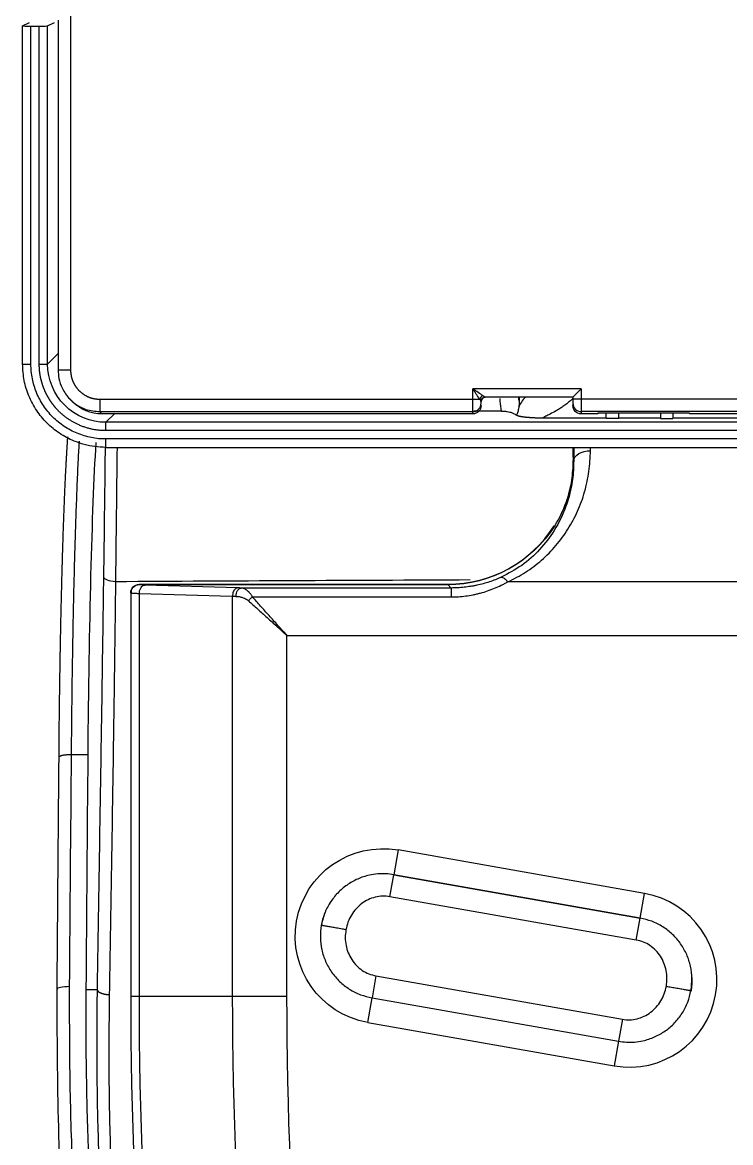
# Model space of a CAD drawing. Header units: millimetres. Extents: x 22 to 2359, y 6 to 1660.
# Drawn here: x 1643.5 to 1728.4, y 1192.6 to 1327 of the extents above; entities that cross this region are included whole.
import ezdxf

# ---------------------------------------------------------------- set-up
doc = ezdxf.new("R2010")
doc.units = ezdxf.units.MM
doc.layers.add('1LINE', color=7, linetype='CONTINUOUS')

msp = doc.modelspace()

# ---------------------------------------------------------------- linework, layer by layer
at = {"layer": '1LINE'}
for p, q in [((1649.24, 1328.24), (1649.24, 1285.29)), ((1643.49, 1326.55), (1644.33, 1326.97)), ((1644.49, 1286), (1644.49, 1326.53)), ((1644.49, 1326.53), (1645.49, 1326.53)), ((1645.49, 1286), (1645.49, 1326.53)), ((1646.49, 1326.55), (1647.33, 1326.97)), ((1646.49, 1286), (1646.49, 1326.55)), ((1647.74, 1327.24), (1647.74, 1285.29)), ((1646.49, 1286), (1647.74, 1287.25)), ((1647.74, 1285.29), (1649.24, 1285.29)), ((1710.45, 1283.02), (1697.45, 1283.02)), ((1697.45, 1281.79), (1697.45, 1283.02)), ((1710.45, 1283.02), (1709.45, 1282.02)), ((1710.45, 1283.02), (1710.45, 1281.79)), ((1649.2, 1281.75), (1649.48, 1281.48)), ((1652.74, 1281.79), (1697.45, 1281.79)), ((1652.74, 1281.79), (1652.74, 1280.29)), ((1697.45, 1280.29), (1697.45, 1281.79)), ((1697.45, 1281.79), (1698.27, 1281.79)), ((1709.45, 1282.02), (1698.95, 1282.02)), ((1703.01, 1282.02), (1703.01, 1281.58)), ((1709.45, 1282.02), (1709.45, 1281.79)), ((1709.45, 1281.79), (1709.45, 1281.29)), ((1710.45, 1281.79), (1709.45, 1281.79)), ((1732.05, 1281.79), (1710.45, 1281.79)), ((1710.45, 1281.79), (1710.45, 1280.29)), ((1652.74, 1280.29), (1697.45, 1280.29)), ((1653.01, 1280.02), (1652.74, 1280.29)), ((1697.45, 1280.02), (1697.45, 1280.29)), ((1709.45, 1281.29), (1709.45, 1281.02)), ((1732.05, 1280.29), (1710.45, 1280.29)), ((1710.45, 1280.29), (1710.45, 1280.02)), ((1697.45, 1280.02), (1653.01, 1280.02)), ((1653.48, 1279.01), (1654.49, 1280.02)), ((1732.45, 1279.01), (1653.48, 1279.01)), ((1713.45, 1279.49), (1705.82, 1279.49)), ((1712.45, 1280.02), (1710.45, 1280.02)), ((1712.45, 1280.09), (1712.45, 1280.02)), ((1713.45, 1279.48), (1713.45, 1280.1)), ((1722.45, 1280.1), (1713.45, 1280.1)), ((1714.95, 1279.48), (1713.45, 1279.48)), ((1714.95, 1279.48), (1714.95, 1280.1)), ((1719.95, 1279.49), (1714.95, 1279.49)), ((1719.95, 1280.1), (1719.95, 1279.48)), ((1719.95, 1279.48), (1721.45, 1279.48)), ((1721.45, 1280.1), (1721.45, 1279.48)), ((1732.45, 1279.49), (1721.45, 1279.49)), ((1723.45, 1280.09), (1723.45, 1280.03)), ((1731.55, 1280.03), (1723.45, 1280.03)), ((1732.45, 1278.01), (1653.48, 1278.01)), ((1732.45, 1277.01), (1653.48, 1277.01)), ((1653.48, 1276.01), (1732.45, 1276.01)), ((1709.48, 1274.84), (1709.48, 1276.01)), ((1709.5, 1276.01), (1709.5, 1274.44)), ((1709.55, 1276.01), (1709.55, 1274.38)), ((1711.55, 1275.61), (1711.55, 1276.01)), ((1709.48, 1274.84), (1709.48, 1274.57)), ((1709.55, 1274.38), (1709.5, 1274.44)), ((1657.45, 1259.57), (1694.33, 1259.57)), ((1694.45, 1259.55), (1657.45, 1259.55)), ((1657.45, 1259.55), (1657.45, 1259.55)), ((1669.29, 1259.16), (1658.14, 1259.49)), ((1694.85, 1259.14), (1669.69, 1259.14)), ((1694.45, 1259.55), (1694.85, 1259.14)), ((1772.22, 1259.88), (1701.65, 1259.88)), ((1656.45, 1258.57), (1656.45, 1258.55)), ((1656.45, 1258.55), (1656.45, 1210.16)), ((1656.45, 1258.55), (1656.45, 1258.55)), ((1657.49, 1210.16), (1657.49, 1258.49)), ((1657.49, 1258.49), (1668.63, 1258.16)), ((1668.63, 1258.16), (1668.63, 1210.16)), ((1671.03, 1258.07), (1694.85, 1258.07)), ((1675.18, 1210.16), (1675.18, 1253.45)), ((1675.18, 1253.45), (1772.22, 1253.45)), ((1649.35, 1239.18), (1651.3, 1239.18)), ((1688.5, 1227.72), (1687.98, 1224.76)), ((1718.05, 1222.51), (1688.5, 1227.72)), ((1687.52, 1222.12), (1687.98, 1224.76)), ((1717.53, 1219.55), (1687.98, 1224.76)), ((1687.98, 1224.76), (1717.53, 1219.55)), ((1717.53, 1219.55), (1718.05, 1222.51)), ((1717.06, 1216.91), (1687.52, 1222.12)), ((1717.06, 1216.91), (1717.53, 1219.55)), ((1685.84, 1212.63), (1685.38, 1209.99)), ((1685.84, 1212.63), (1715.39, 1207.42)), ((1651.08, 1211.01), (1652.42, 1211.01)), ((1657.49, 1210.16), (1656.45, 1210.16)), ((1668.63, 1210.16), (1657.49, 1210.16)), ((1675.18, 1210.16), (1668.63, 1210.16)), ((1684.86, 1207.03), (1685.38, 1209.99)), ((1685.38, 1209.99), (1714.92, 1204.78)), ((1685.38, 1209.99), (1714.92, 1204.78)), ((1684.86, 1207.03), (1714.4, 1201.83)), ((1715.39, 1207.42), (1714.92, 1204.78)), ((1714.92, 1204.78), (1714.4, 1201.83))]:
    msp.add_line(p, q, dxfattribs=at)
for centre, radius, start, end in [((1694.48, 1274.57), 15, 269.9181, 327.9697), ((1716.22, 1212.17), 10.5, 260, 80), ((1686.68, 1217.38), 7.5, 157.8922, 170.9), ((2151.45, 1210.16), 495, 180, 199.5201), ((2151.45, 1210.16), 482.82, 180, 199.5201)]:
    msp.add_arc(centre, radius, start, end, dxfattribs=at)
at = {"layer": '1LINE', "extrusion": (0, 0, -1)}
for centre, radius, start, end in [((-1686.68, 1217.38), 10.5, 280, 100), ((-1716.22, 1212.17), 7.5, 177.8894, 190.9), ((-2151.45, 1210.16), 493.96, 340.4799, 0), ((-2151.45, 1210.16), 476.27, 340.4799, 0)]:
    msp.add_arc(centre, radius, start, end, dxfattribs=at)
at = {"layer": '1LINE'}
for centre, major_axis, ratio, start_param, end_param in [((1644.49, 1326.55), (-1, 0), 0.017455, 0.001093, 1.570796), ((1645.49, 1326.55), (-1, 0), 0.017455, 1.570796, 3.106686), ((1697.45, 1281.29), (-1, 0), 0.999848, 1.570796, 3.141593), ((1710.45, 1281.29), (1, 0), 0.999848, 3.141593, 4.712389), ((1713.45, 1280.09), (-1, 0), 0.017455, 4.712389, 6.283185), ((1722.45, 1280.09), (-1, 0), 0.017455, 3.141593, 4.712389), ((1653.34, 1225.17), (0, -60), 0.034921, 3.683168, 4.4767), ((1694.28, 1274.91), (6.17, -14.51), 0.958591, 1.000642, 1.152972), ((1654.69, 1260.48), (1.5, -0.02), 0.368089, 3.179136, 4.680122), ((1669.29, 1258.16), (0.03, 1), 0.654759, 0.04619, 1.59061), ((1694.31, 1274.58), (10.77, -10.47), 0.998747, 5.483976, 5.492194), ((1698.79, 912.25), (0, 1399.24), 0.034899, 1.334968, 1.355624), ((1649.13, 1211.01), (-1.5, 0.01), 0.213615, 4.71402, 6.318917)]:
    msp.add_ellipse(centre, major_axis=major_axis, ratio=ratio, start_param=start_param, end_param=end_param, dxfattribs=at)
at = {"layer": '1LINE', "extrusion": (0, 0, -1)}
for centre, major_axis, ratio, start_param, end_param in [((1653.01, 1285.02), (-3.54, 3.54), 0.999695, 3.926839, 4.712389), ((1697.45, 1281.02), (0, 1), 0.999848, 1.570796, 3.141593), ((1694.43, 1274.76), (10.6, -10.92), 0.998818, 6.048564, 7.053125), ((1657.45, 1258.57), (-0.708, 0.708), 0.998783, 5.498396, 7.067974)]:
    msp.add_ellipse(centre, major_axis=major_axis, ratio=ratio, start_param=start_param, end_param=end_param, dxfattribs=at)
at = {"layer": '1LINE', "extrusion": (7.49855e-33, 6.12303e-17, -1)}
for centre, ratio, start_param, end_param in [((1710.45, 1281.02), 0.999848, 0, 1.570796), ((1657.45, 1258.55), 0.999391, 1.570097, 3.141593)]:
    msp.add_ellipse(centre, major_axis=(0, -1), ratio=ratio, start_param=start_param, end_param=end_param, dxfattribs=at)
at = {"layer": '1LINE'}
for points, degree in [([(1643.49, 1286), (1643.49, 1326.55)], 1), ([(1643.49, 1286), (1643.47, 1286), (1643.95, 1286), (1644.49, 1286)], 3), ([(1645.49, 1286), (1646, 1286), (1646.47, 1286), (1646.49, 1286)], 3), ([(1698.68, 1282.2), (1698.35, 1282.42), (1697.89, 1282.72), (1697.45, 1283.02)], 3), ([(1698.68, 1282.2), (1698.52, 1282.14), (1698.33, 1281.96), (1698.27, 1281.79)], 3), ([(1698.95, 1282.02), (1698.69, 1282.02), (1698.45, 1281.78), (1698.45, 1281.51)], 3), ([(1698.95, 1282.02), (1698.94, 1282.01), (1698.84, 1282.09), (1698.68, 1282.2)], 3), ([(1698.95, 1282.02), (1698.95, 1282.02), (1698.95, 1282.02), (1698.95, 1282.02)], 3), ([(1703.01, 1281.58), (1702.99, 1281.69), (1702.98, 1281.8), (1702.96, 1281.93)], 3), ([(1703.77, 1282.03), (1703.39, 1281.64), (1703.12, 1281.22), (1702.97, 1280.78)], 3), ([(1703.05, 1282.02), (1703.03, 1281.87), (1703.01, 1281.72), (1703.01, 1281.58)], 3), ([(1700.9, 1280.36), (1697.57, 1280.36)], 1), ([(1703.01, 1281.58), (1703.02, 1281.31), (1703.01, 1281.04), (1702.97, 1280.78)], 3), ([(1701.65, 1259.88), (1702.02, 1260.05), (1702.74, 1260.41), (1703.78, 1261.02), (1704.78, 1261.72), (1705.72, 1262.48), (1706.6, 1263.32), (1707.43, 1264.22), (1708.19, 1265.17), (1708.88, 1266.19), (1709.49, 1267.25), (1710.03, 1268.36), (1710.5, 1269.5), (1710.88, 1270.68), (1711.18, 1271.89), (1711.39, 1273.12), (1711.52, 1274.36), (1711.55, 1275.19), (1711.55, 1275.61)], 3), ([(1707.28, 1266.6), (1708.42, 1268.4), (1709.08, 1270.44), (1709.32, 1272.06)], 3), ([(1654.63, 1259.93), (1668.8, 1260.01), (1682.97, 1260.08), (1697.15, 1260.14)], 3), ([(1656.45, 1258.55), (1656.45, 1259.07), (1656.93, 1259.55), (1657.45, 1259.55)], 3), ([(1656.57, 1259.01), (1656.46, 1258.8), (1656.52, 1258.52)], 2), ([(1658.14, 1259.49), (1658.09, 1259.49), (1657.99, 1259.5), (1657.85, 1259.5), (1657.73, 1259.51), (1657.63, 1259.52), (1657.55, 1259.52), (1657.49, 1259.53), (1657.46, 1259.54), (1657.45, 1259.54), (1657.45, 1259.55)], 3), ([(1669.69, 1259.14), (1669.56, 1259.15), (1669.42, 1259.15), (1669.29, 1259.16)], 3), ([(1647.63, 1211.01), (1647.74, 1224.95), (1647.86, 1238.83)], 2), ([(1649.13, 1211.33), (1649.2, 1220.64), (1649.28, 1229.92), (1649.35, 1239.18)], 3)]:
    msp.add_open_spline(points, degree=degree, dxfattribs=at)
for points, degree, knots in [([(1653.48, 1276.01), (1653.03, 1276.02), (1652.15, 1276.06), (1650.87, 1276.33), (1649.43, 1276.82), (1647.89, 1277.64), (1646.37, 1278.89), (1645.12, 1280.41), (1644.2, 1282.14), (1643.6, 1284.02), (1643.53, 1285.33), (1643.49, 1286)], 3, [0, 0, 0, 0, 0.085761, 0.169113, 0.250058, 0.375931, 0.500119, 0.624305, 0.750175, 0.87237, 1, 1, 1, 1]), ([(1653.48, 1277.01), (1653.19, 1277.01), (1652.6, 1277.03), (1651.73, 1277.16), (1650.87, 1277.38), (1650.04, 1277.68), (1649.24, 1278.05), (1648.23, 1278.66), (1647.08, 1279.6), (1646.14, 1280.75), (1645.53, 1281.76), (1645.16, 1282.56), (1644.86, 1283.39), (1644.65, 1284.24), (1644.51, 1285.12), (1644.5, 1285.7), (1644.49, 1286)], 3, [0, 0, 0, 0, 0.062879, 0.124911, 0.186975, 0.249501, 0.312251, 0.37497, 0.500049, 0.62513, 0.687848, 0.750596, 0.813114, 0.875158, 0.93716, 1, 1, 1, 1]), ([(1653.48, 1278.01), (1651.83, 1278.01), (1650.3, 1278.67), (1648.88, 1279.29), (1647.8, 1280.37), (1647.28, 1280.9), (1646.87, 1281.51), (1646.44, 1282.14), (1646.14, 1282.84), (1645.83, 1283.57), (1645.66, 1284.34), (1645.49, 1285.16), (1645.49, 1286)], 2, [0, 0, 0, 0.25, 0.25, 0.5, 0.5, 0.625, 0.625, 0.75, 0.75, 0.875, 0.875, 1, 1, 1]), ([(1653.48, 1279.01), (1651.65, 1279), (1649.83, 1279.76), (1647.24, 1282.35), (1646.49, 1284.17), (1646.49, 1286)], 3, [0, 0, 0, 0, 0.5, 0.5, 1, 1, 1, 1]), ([(1647.74, 1285.29), (1647.76, 1284.95), (1647.81, 1284.19), (1648.24, 1282.97), (1649.23, 1281.55), (1650.85, 1280.47), (1652.18, 1280.34), (1652.74, 1280.29)], 3, [0, 0, 0, 0, 0.129163, 0.292403, 0.489605, 0.785633, 1, 1, 1, 1]), ([(1649.24, 1285.29), (1649.24, 1285), (1649.29, 1284.72), (1649.34, 1284.39), (1649.45, 1284.08), (1649.58, 1283.75), (1649.96, 1283.13), (1650.48, 1282.59), (1651.11, 1282.17), (1651.45, 1282.03), (1651.77, 1281.91), (1652.12, 1281.84), (1652.43, 1281.79), (1652.74, 1281.79)], 2, [0, 0, 0, 0.125, 0.125, 0.25, 0.25, 0.375, 0.5, 0.625, 0.75, 0.75, 0.875, 0.875, 1, 1, 1]), ([(1698.27, 1281.79), (1698.22, 1281.86), (1698.12, 1282.02), (1697.92, 1282.31), (1697.7, 1282.65), (1697.54, 1282.89), (1697.45, 1283.02)], 3, [0, 0, 0, 0, 0.207509, 0.444289, 0.709027, 1, 1, 1, 1]), ([(1698.45, 1281.51), (1698.45, 1281.53), (1698.45, 1281.55), (1698.4, 1281.63), (1698.32, 1281.72), (1698.27, 1281.79)], 3, [0, 0, 0, 0, 0.264069, 0.517004, 1, 1, 1, 1]), ([(1698.44, 1281.51), (1698.44, 1281.58), (1698.46, 1281.67), (1698.51, 1281.79), (1698.58, 1281.87), (1698.66, 1281.94), (1698.78, 1282.01), (1698.87, 1282.03), (1698.93, 1282.03)], 3, [0, 0, 0, 0, 0.238755, 0.367661, 0.499474, 0.631371, 0.760512, 1, 1, 1, 1]), ([(1698.95, 1282.02), (1698.88, 1282.01), (1698.75, 1281.99), (1698.59, 1281.87), (1698.48, 1281.72), (1698.46, 1281.59), (1698.45, 1281.51)], 3, [0, 0, 0, 0, 0.283265, 0.49721, 0.728332, 1, 1, 1, 1]), ([(1700.9, 1280.36), (1700.85, 1280.74), (1700.79, 1281.21), (1700.73, 1281.75), (1700.72, 1281.86)], 3, [0, 0, 0, 0, 0.795887, 1, 1, 1, 1]), ([(1709.47, 1281.9), (1709.36, 1281.8), (1708.98, 1281.43), (1708.43, 1281.01), (1707.85, 1280.62), (1707.33, 1280.31), (1706.75, 1280), (1706.18, 1279.73), (1705.89, 1279.58), (1705.8, 1279.51), (1705.82, 1279.5), (1705.82, 1279.49)], 3, [0, 0, 0, 0, 0.071504, 0.26571, 0.356875, 0.443778, 0.604543, 0.748026, 0.877523, 0.939694, 1, 1, 1, 1]), ([(1698.45, 1281.29), (1698.45, 1281.29), (1698.45, 1281.29), (1698.45, 1281.3), (1698.45, 1281.32), (1698.45, 1281.36), (1698.45, 1281.42), (1698.45, 1281.48), (1698.45, 1281.51)], 3, [0, 0, 0, 0, 0.123574, 0.245527, 0.369046, 0.495381, 0.747533, 1, 1, 1, 1]), ([(1700.9, 1280.36), (1701.06, 1280.36), (1701.14, 1280.35), (1701.27, 1280.34), (1701.32, 1280.34), (1701.46, 1280.32), (1701.53, 1280.31), (1701.71, 1280.28), (1701.8, 1280.26), (1702.05, 1280.2), (1702.16, 1280.15), (1702.46, 1280.02), (1702.6, 1279.94), (1702.7, 1279.85)], 3, [0, 0, 0, 0, 0.03125, 0.03125, 0.0625, 0.0625, 0.125, 0.125, 0.25, 0.25, 0.5, 0.5, 1, 1, 1, 1]), ([(1702.97, 1280.78), (1702.95, 1280.69), (1702.91, 1280.5), (1702.83, 1280.18), (1702.75, 1279.98), (1702.7, 1279.85)], 3, [0, 0, 0, 0, 0.256146, 0.515234, 1, 1, 1, 1]), ([(1705.82, 1279.49), (1704.97, 1279.52), (1704.37, 1279.56), (1703.82, 1279.6), (1703.46, 1279.65), (1702.84, 1279.74), (1702.7, 1279.85)], 2, [0, 0, 0, 0.25, 0.25, 0.5, 0.5, 1, 1, 1]), ([(1647.86, 1238.83), (1647.88, 1242.36), (1647.95, 1247.41), (1648, 1250.69), (1648.09, 1255.5), (1648.2, 1259.94), (1648.28, 1262.78), (1648.36, 1265.47), (1648.45, 1268.01), (1648.59, 1271.57), (1648.75, 1274.61), (1648.86, 1276.44), (1648.91, 1277.26), (1648.91, 1277.27)], 2, [0, 0, 0, 0.142832, 0.214247, 0.285663, 0.428495, 0.499911, 0.571327, 0.642742, 0.714158, 0.85699, 0.928406, 0.999821, 1, 1, 1]), ([(1649.35, 1239.18), (1649.37, 1240.44), (1649.39, 1242.99), (1649.43, 1246.77), (1649.49, 1250.56), (1649.55, 1254.32), (1649.63, 1258.03), (1649.72, 1261.66), (1649.82, 1265.18), (1649.93, 1268.53), (1650.05, 1271.7), (1650.17, 1274.44), (1650.26, 1276.04), (1650.3, 1276.73)], 3, [0, 0, 0, 0, 0.081288, 0.1649, 0.250791, 0.33895, 0.42939, 0.522121, 0.617142, 0.714447, 0.814035, 0.915901, 1, 1, 1, 1]), ([(1653.39, 1276.04), (1653.38, 1275.84), (1653.32, 1270.6), (1653.26, 1265.42), (1653.19, 1260.48)], 3, [0, 0, 0, 0, 0.038336, 1, 1, 1, 1]), ([(1654.81, 1275.99), (1654.81, 1275.93), (1654.78, 1273.36), (1654.72, 1267.97), (1654.66, 1262.72), (1654.63, 1259.93)], 3, [0, 0, 0, 0, 0.011006, 0.475078, 1, 1, 1, 1]), ([(1709.55, 1274.38), (1709.57, 1274.71), (1709.8, 1275.03), (1710.53, 1275.48), (1711.04, 1275.61), (1711.55, 1275.61)], 3, [0, 0, 0, 0, 0.5, 0.5, 1, 1, 1, 1]), ([(1709.55, 1274.38), (1709.54, 1274.01), (1709.53, 1273.28), (1709.38, 1271.81), (1709.09, 1270.37), (1708.43, 1268.3), (1707.41, 1266.15), (1705.59, 1263.76), (1703.47, 1261.81), (1701.71, 1260.88), (1700.86, 1260.43)], 3, [0, 0, 0, 0, 0.069767, 0.139186, 0.276258, 0.343657, 0.539136, 0.703062, 0.85656, 1, 1, 1, 1]), ([(1653.19, 1260.48), (1653.16, 1258.5), (1653.1, 1254.52), (1652.99, 1246.48), (1652.86, 1238.36), (1652.73, 1230.16), (1652.59, 1221.7), (1652.49, 1215.31), (1652.42, 1211.01)], 3, [0, 0, 0, 0, 0.118029, 0.238001, 0.483761, 0.609652, 0.737652, 1, 1, 1, 1]), ([(1700.86, 1260.43), (1700.74, 1260.38), (1700.51, 1260.28), (1700.05, 1260.09), (1699.45, 1259.87), (1698.72, 1259.65), (1698.09, 1259.5), (1697.64, 1259.41), (1697.39, 1259.36), (1697, 1259.3), (1696.42, 1259.22), (1695.63, 1259.16), (1695.11, 1259.14), (1694.85, 1259.14)], 3, [0, 0, 0, 0, 0.0625, 0.125, 0.25, 0.375, 0.5, 0.5625, 0.59375, 0.625, 0.75, 0.875, 1, 1, 1, 1]), ([(1700.86, 1260.43), (1700.89, 1260.44), (1700.95, 1260.44), (1701.06, 1260.41), (1701.21, 1260.34), (1701.36, 1260.21), (1701.51, 1260.05), (1701.6, 1259.95), (1701.65, 1259.88)], 3, [0, 0, 0, 0, 0.125, 0.25, 0.5, 0.75, 0.875, 1, 1, 1, 1]), ([(1654.63, 1259.93), (1654.6, 1257.38), (1654.53, 1252.13), (1654.42, 1244.08), (1654.28, 1234.41), (1654.09, 1223.13), (1653.95, 1214.68), (1653.88, 1210.38)], 3, [0, 0, 0, 0, 0.15194, 0.313353, 0.484373, 0.738122, 1, 1, 1, 1]), ([(1657.49, 1258.49), (1657.49, 1258.57), (1657.5, 1258.72), (1657.56, 1258.96), (1657.68, 1259.2), (1657.84, 1259.38), (1658, 1259.47), (1658.09, 1259.49), (1658.14, 1259.49)], 3, [0, 0, 0, 0, 0.125, 0.25, 0.5, 0.75, 0.875, 1, 1, 1, 1]), ([(1669.08, 1258.14), (1669.09, 1258.38), (1669.15, 1258.65), (1669.39, 1259.04), (1669.55, 1259.14), (1669.69, 1259.14)], 3, [0, 0, 0, 0, 0.5, 0.5, 1, 1, 1, 1]), ([(1671.03, 1258.07), (1671.01, 1258.12), (1670.96, 1258.21), (1670.88, 1258.33), (1670.8, 1258.44), (1670.73, 1258.52), (1670.68, 1258.59), (1670.62, 1258.65), (1670.52, 1258.75), (1670.38, 1258.87), (1670.21, 1258.98), (1670.07, 1259.05), (1669.97, 1259.09), (1669.91, 1259.11), (1669.82, 1259.13), (1669.75, 1259.14), (1669.69, 1259.14)], 3, [0, 0, 0, 0, 0.0625, 0.125, 0.1875, 0.25, 0.28125, 0.3125, 0.375, 0.5, 0.625, 0.75, 0.8125, 0.84375, 0.875, 1, 1, 1, 1]), ([(1694.85, 1258.07), (1695.14, 1258.07), (1695.74, 1258.09), (1696.62, 1258.18), (1697.28, 1258.29), (1697.72, 1258.38), (1698.01, 1258.44), (1698.52, 1258.57), (1699.23, 1258.79), (1700.06, 1259.1), (1700.73, 1259.4), (1701.26, 1259.67), (1701.52, 1259.81), (1701.65, 1259.88)], 3, [0, 0, 0, 0, 0.125, 0.25, 0.375, 0.40625, 0.4375, 0.5, 0.625, 0.75, 0.875, 0.9375, 1, 1, 1, 1]), ([(1694.85, 1259.14), (1694.85, 1259.14), (1694.85, 1259.07), (1694.85, 1258.86), (1694.85, 1258.53), (1694.85, 1258.23), (1694.85, 1258.07)], 3, [0, 0, 0, 0, 0.25, 0.5, 0.75, 1, 1, 1, 1]), ([(1656.45, 1258.55), (1656.46, 1258.54), (1656.46, 1258.54), (1656.53, 1258.53), (1656.7, 1258.52), (1657.03, 1258.5), (1657.33, 1258.5), (1657.49, 1258.49)], 3, [0, 0, 0, 0, 0.125146, 0.250286, 0.500202, 0.750108, 1, 1, 1, 1]), ([(1669.08, 1258.14), (1669.15, 1258.14), (1669.23, 1258.14), (1669.32, 1258.13), (1669.39, 1258.12), (1669.5, 1258.1), (1669.66, 1258.06), (1669.85, 1258.01), (1670, 1257.95), (1670.11, 1257.9), (1670.18, 1257.87), (1670.24, 1257.83), (1670.31, 1257.79), (1670.4, 1257.74), (1670.49, 1257.68), (1670.54, 1257.63), (1670.57, 1257.61)], 3, [0, 0, 0, 0, 0.125, 0.15625, 0.1875, 0.25, 0.375, 0.5, 0.625, 0.6875, 0.71875, 0.75, 0.8125, 0.875, 0.9375, 1, 1, 1, 1]), ([(1670.57, 1257.61), (1670.6, 1257.65), (1670.67, 1257.73), (1670.79, 1257.85), (1670.9, 1257.96), (1670.99, 1258.03), (1671.03, 1258.07)], 3, [0, 0, 0, 0, 0.25, 0.5, 0.75, 1, 1, 1, 1]), ([(1670.57, 1257.61), (1670.92, 1257.29), (1671.65, 1256.63), (1672.8, 1255.6), (1673.69, 1254.8), (1674.28, 1254.26), (1674.68, 1253.9), (1674.98, 1253.63), (1675.18, 1253.45)], 3, [0, 0, 0, 0, 0.25, 0.5, 0.75, 0.8125, 0.875, 1, 1, 1, 1]), ([(1675.18, 1253.45), (1675, 1253.65), (1674.73, 1253.95), (1674.37, 1254.35), (1673.84, 1254.95), (1673.04, 1255.83), (1672.01, 1256.98), (1671.35, 1257.71), (1671.03, 1258.07)], 3, [0, 0, 0, 0, 0.125, 0.1875, 0.25, 0.5, 0.75, 1, 1, 1, 1]), ([(1687.98, 1224.76), (1687.67, 1224.8), (1687.03, 1224.89), (1686.05, 1224.87), (1684.9, 1224.7), (1683.64, 1224.28), (1682.35, 1223.56), (1681.23, 1222.59), (1680.31, 1221.42), (1679.63, 1220.1), (1679.4, 1219.14), (1679.29, 1218.68)], 3, [0, 0, 0, 0, 0.080336, 0.163644, 0.249859, 0.374865, 0.500076, 0.625236, 0.75023, 0.878698, 1, 1, 1, 1]), ([(1687.52, 1222.12), (1687.22, 1222.16), (1686.64, 1222.22), (1685.75, 1222.09), (1684.9, 1221.78), (1684.12, 1221.31), (1683.44, 1220.68), (1682.88, 1219.93), (1682.46, 1219.08), (1682.32, 1218.46), (1682.25, 1218.16)], 3, [0, 0, 0, 0, 0.120435, 0.241748, 0.364439, 0.488951, 0.615095, 0.742554, 0.871149, 1, 1, 1, 1]), ([(1679.29, 1218.68), (1679.24, 1218.2), (1679.12, 1217.23), (1679.31, 1215.76), (1679.77, 1214.34), (1680.5, 1213.05), (1681.46, 1211.92), (1682.64, 1211), (1683.96, 1210.32), (1684.91, 1210.1), (1685.38, 1209.99)], 3, [0, 0, 0, 0, 0.121325, 0.249821, 0.374842, 0.500029, 0.625267, 0.750306, 0.878447, 1, 1, 1, 1]), ([(1723.61, 1210.86), (1723.67, 1211.34), (1723.78, 1212.31), (1723.6, 1213.79), (1723.14, 1215.2), (1722.41, 1216.5), (1721.44, 1217.62), (1720.27, 1218.54), (1718.95, 1219.22), (1717.99, 1219.44), (1717.53, 1219.55)], 3, [0, 0, 0, 0, 0.121324, 0.24982, 0.37484, 0.500026, 0.625265, 0.750304, 0.878446, 1, 1, 1, 1]), ([(1682.25, 1218.16), (1682.21, 1217.84), (1682.13, 1217.22), (1682.24, 1216.28), (1682.5, 1215.38), (1682.93, 1214.56), (1683.5, 1213.84), (1684.19, 1213.26), (1684.98, 1212.83), (1685.56, 1212.7), (1685.84, 1212.63)], 3, [0, 0, 0, 0, 0.128875, 0.257468, 0.384927, 0.51107, 0.635581, 0.758274, 0.87959, 1, 1, 1, 1]), ([(1720.66, 1211.38), (1720.69, 1211.7), (1720.77, 1212.32), (1720.67, 1213.26), (1720.4, 1214.16), (1719.98, 1214.98), (1719.41, 1215.7), (1718.71, 1216.28), (1717.92, 1216.71), (1717.35, 1216.85), (1717.06, 1216.91)], 3, [0, 0, 0, 0, 0.128874, 0.257466, 0.384925, 0.511067, 0.635579, 0.758273, 0.879589, 1, 1, 1, 1]), ([(1671.03, 1058.29), (1669.99, 1061.67), (1667.92, 1068.42), (1665.09, 1078.6), (1662.46, 1088.79), (1660.05, 1098.99), (1657.86, 1109.19), (1655.18, 1122.97), (1652.35, 1140.38), (1649.99, 1159.9), (1648.52, 1177.94), (1647.69, 1194.48), (1647.65, 1205.5), (1647.63, 1211.01)], 3, [0, 0, 0, 0, 0.067868, 0.135518, 0.202953, 0.270179, 0.337197, 0.404015, 0.54101, 0.677715, 0.784908, 0.892331, 1, 1, 1, 1]), ([(1672.45, 1058.9), (1671.55, 1061.85), (1669.58, 1068.27), (1666.63, 1078.77), (1663.49, 1090.96), (1660.3, 1104.85), (1657.69, 1117.91), (1655.64, 1129.75), (1653.49, 1143.72), (1651.64, 1158.98), (1650.22, 1175.51), (1649.5, 1188.35), (1649.13, 1200.35), (1649.13, 1207.67), (1649.13, 1211.33)], 3, [0, 0, 0, 0, 0.059157, 0.129139, 0.209944, 0.301575, 0.40403, 0.467289, 0.534076, 0.677758, 0.765466, 0.856785, 0.928396, 1, 1, 1, 1]), ([(1651.08, 1211.01), (1650.88, 1185.57), (1652.9, 1160.05), (1660.7, 1109.26), (1666.52, 1084.05), (1674.27, 1059.33)], 3, [0, 0, 0, 0, 0.5, 0.5, 1, 1, 1, 1]), ([(1652.42, 1211.01), (1652.39, 1207.78), (1652.34, 1201.61), (1652.53, 1192.74), (1652.86, 1184.73), (1653.27, 1177.59), (1653.73, 1171.33), (1654.19, 1165.98), (1654.61, 1161.54), (1655.47, 1153.32), (1657.02, 1140.94), (1659.48, 1125.51), (1662.12, 1111.58), (1665.47, 1095.96), (1668.72, 1082.95), (1672.37, 1069.79), (1674.13, 1063.96), (1675.42, 1059.7)], 3, [0, 0, 0, 0, 0.066276, 0.12647, 0.180547, 0.228478, 0.270257, 0.305885, 0.335364, 0.358691, 0.469329, 0.580001, 0.661749, 0.741873, 0.885204, 0.916132, 1, 1, 1, 1]), ([(1714.92, 1204.78), (1715.24, 1204.74), (1715.87, 1204.65), (1716.86, 1204.67), (1718, 1204.84), (1719.26, 1205.26), (1720.55, 1205.98), (1721.68, 1206.95), (1722.6, 1208.12), (1723.28, 1209.44), (1723.5, 1210.4), (1723.61, 1210.86)], 3, [0, 0, 0, 0, 0.080335, 0.163643, 0.249857, 0.374863, 0.500073, 0.625234, 0.750228, 0.878697, 1, 1, 1, 1]), ([(1715.39, 1207.42), (1715.68, 1207.38), (1716.27, 1207.32), (1717.16, 1207.45), (1718.01, 1207.76), (1718.79, 1208.23), (1719.47, 1208.86), (1720.02, 1209.62), (1720.44, 1210.46), (1720.59, 1211.08), (1720.66, 1211.38)], 3, [0, 0, 0, 0, 0.120435, 0.241746, 0.364436, 0.488948, 0.615092, 0.742552, 0.871148, 1, 1, 1, 1]), ([(1653.88, 1210.38), (1653.85, 1207.24), (1653.79, 1200.93), (1653.99, 1191.37), (1654.41, 1181.67), (1655.05, 1171.83), (1655.92, 1161.86), (1657.02, 1151.76), (1658.45, 1140.78), (1660.29, 1128.82), (1662.62, 1115.92), (1665.27, 1102.97), (1668.45, 1089.31), (1672.18, 1074.96), (1675.2, 1064.92), (1676.71, 1059.9)], 3, [0, 0, 0, 0, 0.064787, 0.130054, 0.195817, 0.262066, 0.328781, 0.395942, 0.463536, 0.546864, 0.632341, 0.717724, 0.801194, 0.900694, 1, 1, 1, 1])]:
    msp.add_open_spline(points, degree=degree, knots=knots, dxfattribs=at)
for points, weights in [([(1653.48, 1278.01), (1653.48, 1278.58), (1653.48, 1278.99), (1653.48, 1279.01)], [1.16332842056, 0.945559480652, 0.945557193171, 1.16332155812]), ([(1653.48, 1276.01), (1653.48, 1275.99), (1653.48, 1276.4), (1653.48, 1277.01)], [1.17658725022, 0.938797043294, 0.941160849919, 1.1836786701]), ([(1668.63, 1258.16), (1668.78, 1258.15), (1668.93, 1258.15), (1669.08, 1258.14)], [0.999999997359, 0.999999997361, 0.999999997362, 0.999999997364]), ([(1647.86, 1238.83), (1647.82, 1239.04), (1648.45, 1239.19), (1649.35, 1239.18)], [1.17991874043, 0.940020615496, 0.940027086697, 1.17993815404]), ([(1682.25, 1218.16), (1680.52, 1218.46), (1679.29, 1218.68), (1679.29, 1218.68)], [1.17157255306, 0.942809058869, 0.942809148981, 1.17157282339]), ([(1652.42, 1211.01), (1652.45, 1210.66), (1653.04, 1210.4), (1653.88, 1210.38)], [1.15927794596, 0.94767459945, 0.946910123246, 1.15698451734]), ([(1720.66, 1211.38), (1722.39, 1211.08), (1723.61, 1210.86), (1723.61, 1210.86)], [1.17157255306, 0.942809058869, 0.94280914898, 1.17157282339])]:
    msp.add_rational_spline(points, weights, degree=3, dxfattribs=at)

doc.saveas('drawing.dxf')
